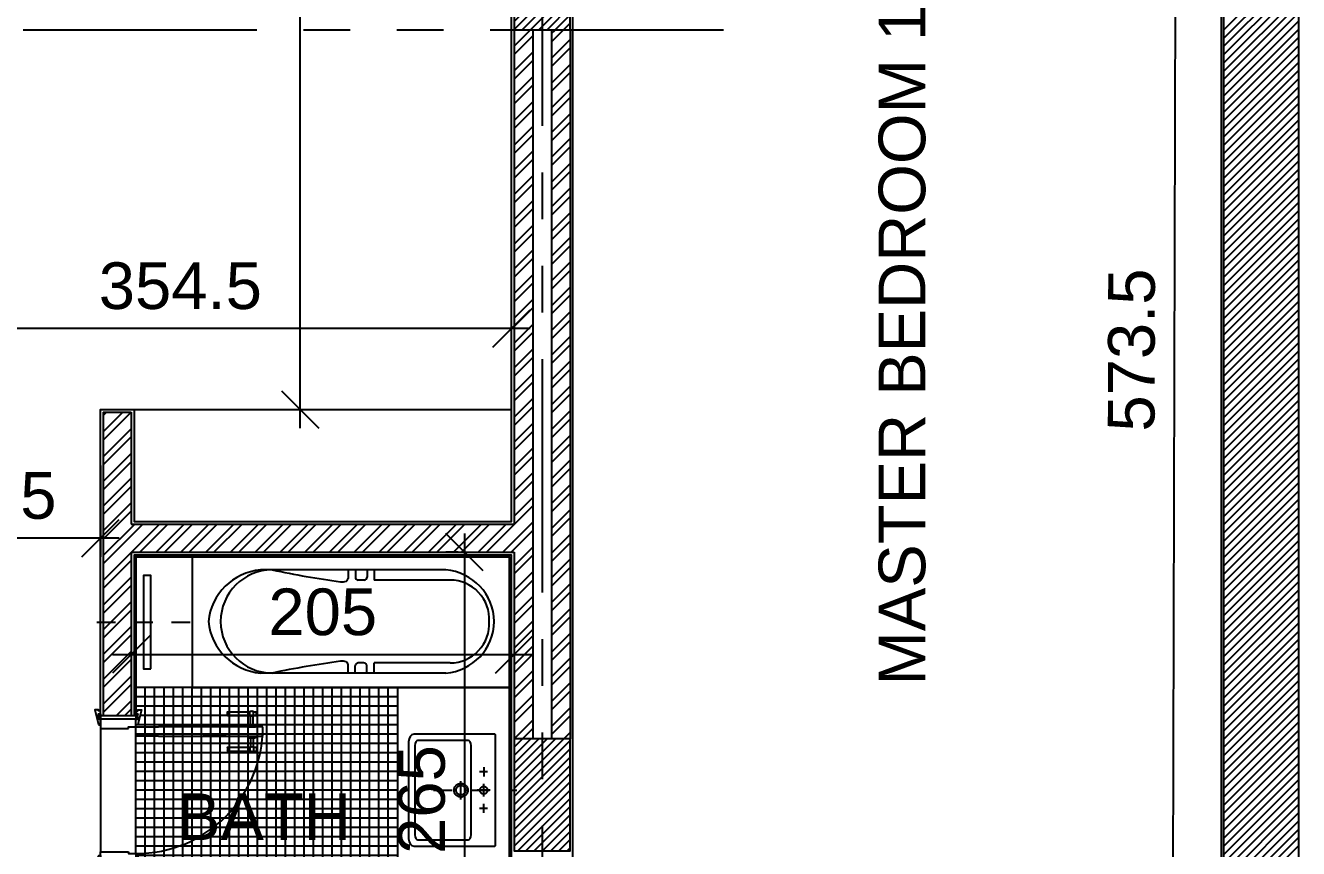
# Model space of a CAD drawing. Extents: x 186.8 to 246.9, y -2.6 to 70.8.
# Drawn here: x 215.9 to 222.72, y 12.86 to 17.27 of the extents above; entities that cross this region are included whole.
import ezdxf
from ezdxf.enums import TextEntityAlignment as Align

# ---------------------------------------------------------------- set-up
doc = ezdxf.new("R2010")
doc.units = 0
doc.header["$MEASUREMENT"] = 0
doc.header["$PDMODE"] = 35
doc.header["$PDSIZE"] = 0.3
for name, pattern in [('AXIS_100$0$A-AXIS$0$PHANTOM', [2.5, 1.25, -0.25, 0.25, -0.25, 0.25, -0.25]), ('CENTER', [2, 1.25, -0.25, 0.25, -0.25]), ('DASHDOTX2', [50.8, 25.4, -12.7, 0, -12.7]), ('HIDDEN', [0.3, 0.2, -0.1])]:
    doc.linetypes.add(name, pattern=pattern)
doc.layers.get('0').update_dxf_attribs({"linetype": 'CONTINUOUS'})
doc.layers.get('DEFPOINTS').update_dxf_attribs({"linetype": 'CONTINUOUS'})
for name, color, linetype in [('A-AXIS-SANITARY', 10, 'DASHDOTX2'), ('A-closet', 252, 'CONTINUOUS'), ('a-dim', 3, 'CONTINUOUS'), ('A-DOORS', 1, 'CONTINUOUS'), ('A-FLOR-PFIX', 61, 'CONTINUOUS'), ('A-HATCH-CONC', 8, 'CONTINUOUS'), ('A-HATCH-WALL', 8, 'CONTINUOUS'), ('A-heater', 61, 'CONTINUOUS'), ('A-HEATER-axis', 5, 'HIDDEN'), ('A-NOMENCLATURE', 3, 'CONTINUOUS'), ('A-PLASTER', 8, 'CONTINUOUS'), ('A-PROJ-TIL-BATH', 8, 'CONTINUOUS'), ('A-SANIT', 95, 'CONTINUOUS'), ('A-SECT-TILE', 12, 'CONTINUOUS'), ('A-WALL', 4, 'CONTINUOUS'), ('AXIS_100$0$A-AXIS-100', 10, 'AXIS_100$0$A-AXIS$0$PHANTOM'), ('S-9-10TH$0$A-STR 9-10TH', 2, 'CONTINUOUS')]:
    doc.layers.add(name, color=color, linetype=linetype)
doc.styles.add('A100-STEXT', font='ARIAL.TTF', dxfattribs={"height": 0.25})
doc.dimstyles.new('A100-DIM', dxfattribs={"dimtxt": 0.25, "dimasz": 0.2, "dimexe": 0.1, "dimexo": 0.3, "dimgap": 0.1, "dimtad": 1, "dimlfac": 100, "dimrnd": 0.5, "dimdsep": 46, "dimtxsty": 'A100-STEXT', "dimblk1": 'OBLIQUE', "dimblk2": 'OBLIQUE', "dimsah": 1, "dimcen": -0.05, "dimdle": 0.1, "dimclrd": 15, "dimclre": 15, "dimclrt": 256, "dimadec": 0, "dimazin": 0, "dimtfac": 0.28, "dimtix": 1, "dimtmove": 2, "dimatfit": 3, "dimldrblk": 'OBLIQUE', "dimfxl": 0, "dimtolj": 1, "dimarcsym": 0})
pattern_1 = [(45, (195.387175, -3e-10), (-0.022097087, 0.022097087), [])]
pattern_2 = [(45, (195.38718, -3e-10), (-0.06629126, 0.06629126), []), (45, (195.43137, -3e-10), (-0.06629126, 0.06629126), [])]

# ---------------------------------------------------------------- blocks, each defined once
blk = doc.blocks.new('bathtub')
at = {"layer": 'A-SANIT'}
for p, q in [((-0.7, 0), (-0.7, 1.7)), ((0, 0), (0, 1.7)), ((-0.5761, 1.3825), (-0.5761, 0.9759)), ((-0.1322, 1.3819), (-0.1322, 0.9753)), ((-0.6305, 1.3586), (-0.6305, 0.3667)), ((-0.0778, 1.3586), (-0.0778, 0.3667)), ((-0.6305, 0.9759), (-0.5761, 0.9759)), ((-0.0778, 0.9753), (-0.1322, 0.9753)), ((-0.6305, 0.937), (-0.5916, 0.937)), ((-0.5761, 0.9214), (-0.5761, 0.8903)), ((-0.1322, 0.9208), (-0.1322, 0.8897)), ((-0.0778, 0.9364), (-0.1167, 0.9364)), ((-0.6305, 0.8747), (-0.5916, 0.8747)), ((-0.6305, 0.8359), (-0.5851, 0.8359)), ((-0.0778, 0.8353), (-0.1232, 0.8353)), ((-0.0778, 0.8742), (-0.1167, 0.8742))]:
    blk.add_line(p, q, dxfattribs=at)
blk.add_lwpolyline([(0, 1.7), (-0.7, 1.7), (-0.7, 0), (0, 0)], close=True, dxfattribs=at)
for centre, radius, start, end in [((-0.3498, 1.3363), 0.2816, 90.8902, 175.46456), ((-0.3661, 1.3819), 0.21, 86.74295, 180), ((-0.3573, 1.3377), 0.2803, 4.28295, 89.36219), ((-0.3422, 1.3819), 0.21, 0, 93.25705), ((-0.5916, 0.9214), 0.0156, 0, 90), ((-0.5916, 0.8903), 0.0156, 270, 0), ((-0.1167, 0.9208), 0.0156, 90, 180), ((-0.1167, 0.8897), 0.0156, 180, 270), ((-0.5851, 0.8203), 0.0156, 23.36841, 90), ((-0.6191, 0.8056), 0.0526, 349.50998, 23.36841), ((-0.0892, 0.805), 0.0526, 156.63159, 190.49002), ((-0.1232, 0.8197), 0.0156, 90, 156.63159), ((-5.5617, 1.4689), 5.0395, 348.09861, 352.32073), ((4.8534, 1.4689), 5.0395, 187.67927, 191.90139), ((-0.3542, 0.4296), 0.2764, 180, 0), ((-0.3245, 0.3937), 0.3073, 185.05226, 264.45408), ((-0.3838, 0.3937), 0.3073, 275.54592, 354.94774)]:
    blk.add_arc(centre, radius, start, end, dxfattribs=at)
blk = doc.blocks.new('A$C45807027')
at = {"layer": 'A-DOORS'}
for p, q in [((0, 0.009), (-0.009, -0.019)), ((-0.009, 0.009), (0, -0.019)), ((0.19, 0.009), (0.199, -0.019)), ((0.199, 0.009), (0.19, -0.019)), ((0.68, 0.0005), (0.68, 0.0195)), ((0.6805, 0.02), (0.8, 0.02)), ((0.8, -0.003), (0.8, 0.023)), ((0.8, 0.023), (0.805, 0.023)), ((0.815, 0.023), (0.82, 0.023)), ((0.82, -0.003), (0.82, 0.023)), ((0.82, 0.02), (0.8345, 0.02)), ((0.835, 0.0005), (0.835, 0.0195)), ((0.19, -0.11), (0.19, -0.06)), ((0.19, -0.06), (0.31, -0.06)), ((0.75, -0.06), (0.31, -0.06)), ((0.673, -0.06), (0.55, -0.06)), ((0.6805, 0), (0.8, 0)), ((0.87, -0.06), (0.75, -0.06)), ((0.79, -0.06), (0.79, -0.052)), ((0.79, -0.06), (0.83, -0.06)), ((0.792, -0.05), (0.828, -0.05)), ((0.8, -0.003), (0.8025, -0.003)), ((0.8025, -0.05), (0.8025, -0.003)), ((0.8175, -0.05), (0.8175, -0.003)), ((0.8175, -0.003), (0.82, -0.003)), ((0.82, 0), (0.8345, 0)), ((0.83, -0.06), (0.83, -0.052)), ((0.87, -0.11), (0.87, -0.06)), ((0.31, -0.11), (0.19, -0.11)), ((0.31, -0.11), (0.75, -0.11)), ((0.673, -0.11), (0.55, -0.11)), ((0.75, -0.11), (0.87, -0.11)), ((0.79, -0.11), (0.79, -0.118)), ((0.79, -0.11), (0.83, -0.11)), ((0.792, -0.12), (0.828, -0.12)), ((0.8025, -0.12), (0.8025, -0.167)), ((0.8175, -0.12), (0.8175, -0.167)), ((0.83, -0.11), (0.83, -0.118)), ((0.68, -0.1705), (0.68, -0.1895)), ((0.6805, -0.17), (0.8, -0.17)), ((0.6805, -0.19), (0.8, -0.19)), ((0.8, -0.167), (0.8, -0.193)), ((0.8, -0.167), (0.8025, -0.167)), ((0.8, -0.193), (0.805, -0.193)), ((0.815, -0.193), (0.82, -0.193)), ((0.8175, -0.167), (0.82, -0.167)), ((0.82, -0.167), (0.82, -0.193)), ((0.82, -0.17), (0.8345, -0.17)), ((0.82, -0.19), (0.8345, -0.19)), ((0.835, -0.1705), (0.835, -0.1895)), ((0, -0.809), (-0.009, -0.781)), ((-0.009, -0.809), (0, -0.781)), ((0.19, -0.809), (0.199, -0.781)), ((0.199, -0.809), (0.19, -0.781))]:
    blk.add_line(p, q, dxfattribs=at)
at = {"layer": 'A-DOORS', "color": 8}
for p, q in [((0.19, -0.74), (0.19, -0.06)), ((0, -0.07), (0, -0.73))]:
    blk.add_line(p, q, dxfattribs=at)
at = {"layer": 'A-DOORS'}
for points in [[(0, 0.01), (0, 0.025), (-0.01, 0.025), (-0.01, 0.03), (-0.03, 0.03), (-0.0104, -0.0482, 0.381769), (-0.0084, -0.05), (0, -0.05), (0, -0.02), (-0.01, -0.02), (-0.01, 0.01), (0, 0.01)], [(0.19, 0.01), (0.19, 0.025), (0.2, 0.025), (0.2, 0.03), (0.22, 0.03), (0.2004, -0.0482, -0.381769), (0.1984, -0.05), (0.19, -0.05), (0.19, -0.02), (0.2, -0.02), (0.2, 0.01), (0.19, 0.01)], [(0, -0.81), (0, -0.825), (-0.01, -0.825), (-0.01, -0.83), (-0.03, -0.83), (-0.0104, -0.7518, -0.381769), (-0.0084, -0.75), (0, -0.75), (0, -0.78), (-0.01, -0.78), (-0.01, -0.81), (0, -0.81)], [(0.19, -0.81), (0.19, -0.825), (0.2, -0.825), (0.2, -0.83), (0.22, -0.83), (0.2004, -0.7518, 0.381769), (0.1984, -0.75), (0.19, -0.75), (0.19, -0.78), (0.2, -0.78), (0.2, -0.81), (0.19, -0.81)]]:
    blk.add_lwpolyline(points, format="xyb", dxfattribs=at)
for points in [[(0, 0.009), (0, -0.019), (-0.009, -0.019), (-0.009, 0.009)], [(0.19, 0.009), (0.19, -0.019), (0.199, -0.019), (0.199, 0.009)], [(0, -0.809), (0, -0.781), (-0.009, -0.781), (-0.009, -0.809)], [(0.19, -0.809), (0.19, -0.781), (0.199, -0.781), (0.199, -0.809)]]:
    blk.add_lwpolyline(points, close=True, dxfattribs=at)
for points in [[(0, 0), (0.19, 0), (0.19, -0.02), (0, -0.02), (0, 0)], [(0.19, -0.02), (0, -0.02), (0, -0.07), (0.15, -0.07)], [(0.15, -0.07), (0.15, -0.06), (0.19, -0.06), (0.19, -0.02)], [(0.19, -0.78), (0, -0.78), (0, -0.73), (0.15, -0.73)], [(0.15, -0.73), (0.15, -0.74), (0.19, -0.74), (0.19, -0.78)], [(0, -0.8), (0.19, -0.8), (0.19, -0.78), (0, -0.78), (0, -0.8)]]:
    blk.add_lwpolyline(points, dxfattribs=at)
blk.add_arc((0.1897, -0.0597), 0.6803, 270.02544, 359.97456, dxfattribs=at)
at = {"layer": 'A-DOORS', "extrusion": (0, 0, -1)}
for centre, major_axis, start_param, end_param in [((0.6805, 0.0195), (-0.000354, 0.000354), 5.497787, 7.068583), ((0.6805, 0.0005), (0.000354, 0.000354), 2.356194, 3.926991), ((0.81, 0.0306), (-0.00642, 0.00642), 3.344077, 4.509904), ((0.8345, 0.0195), (0.000354, 0.000354), -0.785398, 0.785398), ((0.8345, 0.0005), (-0.000354, 0.000354), 2.356194, 3.926991), ((0.792, -0.052), (-0.00141, 0.00141), 5.497787, 7.068583), ((0.81, -0.021), (-0.0138, 0.0138), 0.390607, 1.180189), ((0.828, -0.052), (0.00141, 0.00141), -0.785398, 0.785398), ((0.792, -0.118), (-0.00141, 0.00141), 3.926991, 5.497787), ((0.828, -0.118), (-0.00141, 0.00141), 2.356194, 3.926991), ((0.6805, -0.1705), (-0.000354, 0.000354), 5.497787, 7.068583), ((0.6805, -0.1895), (0.000354, 0.000354), 2.356194, 3.926991), ((0.81, -0.149), (-0.0138, 0.0138), 3.5322, 4.321782), ((0.81, -0.2006), (-0.00642, 0.00642), 0.202485, 1.368312), ((0.8345, -0.1705), (0.000354, 0.000354), -0.785398, 0.785398), ((0.8345, -0.1895), (0.000354, 0.000354), 0.785398, 2.356194)]:
    blk.add_ellipse(centre, major_axis=major_axis, ratio=1, start_param=start_param, end_param=end_param, dxfattribs=at)
blk = doc.blocks.new('A$C1C8D3502')
at = {"layer": 'A-heater'}
blk.add_lwpolyline([(0, -0.5), (0, 0), (-0.04, 0), (-0.04, -0.5)], close=True, dxfattribs=at)
at = {"layer": 'A-HEATER-axis', "ltscale": 0.5}
blk.add_line((-0.29, -0.25), (0.25, -0.25), dxfattribs=at)
blk = doc.blocks.new('A$C110900A5')
at = {"layer": 'A-AXIS-SANITARY', "linetype": 'CENTER', "ltscale": 0.1}
blk.add_line((294.5, -331.2), (294.5, 114.1), dxfattribs=at)
blk.add_lwpolyline([(244.7, -184.8), (342.1, -184.8)], dxfattribs=at)
at = {"layer": 'A-FLOR-PFIX'}
for points in [[(594.2, -3.5), (594.2, -4.8), (594.2, -8.4), (594.2, -22.1), (594.2, -43.4), (594.2, -71.1), (594.2, -103.8), (594.2, -140.3), (594.2, -219.7), (594.2, -299), (594.2, -335.6), (594.2, -368.3), (594.2, -395.9), (594.2, -417.3), (594.2, -431), (594.2, -434.6), (594.2, -435.8), (591.1, -447.3), (582.6, -456.6), (570, -462.9), (554.5, -465.2), (553, -465.2), (548.6, -465.2), (541.6, -465.2), (532.1, -465.2), (506.5, -465.2), (473.2, -465.2), (433.9, -465.2), (390, -465.2), (294.5, -465.2), (199, -465.2), (155.1, -465.2), (115.8, -465.2), (82.5, -465.2), (56.9, -465.2), (47.4, -465.2), (40.4, -465.2), (36, -465.2), (34.5, -465.2), (19.1, -462.9), (6.4, -456.6), (-2.1, -447.3), (-5.2, -435.8), (-5.2, -434.6), (-5.2, -431), (-5.2, -417.3), (-5.2, -395.9), (-5.2, -368.3), (-5.2, -335.6), (-5.2, -299), (-5.2, -219.7), (-5.2, -140.3), (-5.2, -103.8), (-5.2, -71.1), (-5.2, -43.4), (-5.2, -22.1), (-5.2, -8.4), (-5.2, -4.8), (-5.2, -3.5), (-1.7, 0), (0, 0), (5, 0), (12.9, 0), (23.8, 0), (37.2, 0), (53, 0), (90.9, 0), (135.7, 0), (185.7, 0), (294.5, 0), (403.3, 0), (453.3, 0), (498.2, 0), (536, 0), (551.8, 0), (565.3, 0), (576.1, 0), (584.1, 0), (589, 0), (590.7, 0), (594.2, -3.5)], [(172.9, -63), (221.3, -63)], [(196.6, -43.2), (196.6, -85)], [(260.6, -63), (329.4, -63)], [(314.7, -63), (314.6, -61), (314.3, -59), (313.8, -57), (313.1, -55.2), (312.3, -53.4), (311.3, -51.7), (310.1, -50.2), (308.8, -48.7), (307.4, -47.4), (305.8, -46.3), (304.1, -45.2), (302.4, -44.4), (300.5, -43.7), (298.6, -43.2), (296.6, -42.9), (294.5, -42.8), (292.4, -42.9), (290.4, -43.2), (288.5, -43.7), (286.6, -44.4), (284.9, -45.2), (283.2, -46.3), (281.6, -47.4), (280.2, -48.7), (278.9, -50.2), (277.7, -51.7), (276.7, -53.4), (275.9, -55.2), (275.2, -57), (274.7, -59), (274.4, -61), (274.3, -63), (274.4, -65.1), (274.7, -67.1), (275.2, -69), (275.9, -70.9), (276.7, -72.7), (277.7, -74.3), (278.9, -75.9), (280.2, -77.3), (281.6, -78.6), (283.2, -79.8), (284.9, -80.8), (286.6, -81.7), (288.5, -82.4), (290.4, -82.9), (292.4, -83.2), (294.5, -83.3), (296.6, -83.2), (298.6, -82.9), (300.5, -82.4), (302.4, -81.7), (304.1, -80.8), (305.8, -79.8), (307.4, -78.6), (308.8, -77.3), (310.1, -75.9), (311.3, -74.3), (312.3, -72.7), (313.1, -70.9), (313.8, -69), (314.3, -67.1), (314.6, -65.1), (314.7, -63), (314.7, -63)], [(294.5, -28.9), (294.5, -97.7)], [(417.2, -63), (368.8, -63)], [(392.5, -43.2), (392.5, -85)], [(561.1, -415.8), (559, -421.8), (553.3, -426.7), (544.9, -430), (534.5, -431.2), (533.1, -431.2), (529.1, -431.2), (522.6, -431.2), (513.9, -431.2), (503, -431.2), (490.2, -431.2), (459.5, -431.2), (423.2, -431.2), (382.6, -431.2), (294.5, -431.2), (206.4, -431.2), (165.9, -431.2), (129.5, -431.2), (98.8, -431.2), (86, -431.2), (75.2, -431.2), (66.4, -431.2), (59.9, -431.2), (55.9, -431.2), (54.5, -431.2), (44.2, -430), (35.7, -426.7), (30, -421.8), (27.9, -415.8), (27.9, -412.8), (27.9, -404.2), (27.9, -390.9), (27.9, -373.7), (27.9, -353.3), (27.9, -330.6), (27.9, -281.1), (27.9, -231.7), (27.9, -209), (27.9, -188.6), (27.9, -171.3), (27.9, -158.1), (27.9, -149.5), (27.9, -146.5), (30, -140.5), (35.7, -135.6), (44.2, -132.3), (54.5, -131.1), (55.9, -131.1), (59.9, -131.1), (66.4, -131.1), (75.2, -131.1), (86, -131.1), (98.8, -131.1), (129.5, -131.1), (165.9, -131.1), (206.4, -131.1), (294.5, -131.1), (382.6, -131.1), (423.2, -131.1), (459.5, -131.1), (490.2, -131.1), (503, -131.1), (513.9, -131.1), (522.6, -131.1), (529.1, -131.1), (533.1, -131.1), (534.5, -131.1), (544.9, -132.3), (553.3, -135.6), (559, -140.5), (561.1, -146.5), (561.1, -149.5), (561.1, -158.1), (561.1, -171.3), (561.1, -188.6), (561.1, -209), (561.1, -231.7), (561.1, -281.1), (561.1, -330.6), (561.1, -353.3), (561.1, -373.7), (561.1, -390.9), (561.1, -404.2), (561.1, -412.8), (561.1, -415.8), (561.1, -415.8)], [(331.2, -184.8), (331, -181), (330.4, -177.4), (329.5, -173.9), (328.3, -170.5), (326.8, -167.3), (324.9, -164.3), (322.8, -161.5), (320.4, -158.9), (317.8, -156.5), (315, -154.4), (312, -152.5), (308.8, -151), (305.4, -149.8), (301.9, -148.9), (298.3, -148.3), (294.5, -148.1), (290.8, -148.3), (287.1, -148.9), (283.6, -149.8), (280.2, -151), (277, -152.5), (274, -154.4), (271.2, -156.5), (268.6, -158.9), (266.2, -161.5), (264.1, -164.3), (262.3, -167.3), (260.7, -170.5), (259.5, -173.9), (258.6, -177.4), (258, -181), (257.8, -184.8), (258, -188.5), (258.6, -192.2), (259.5, -195.7), (260.7, -199.1), (262.3, -202.3), (264.1, -205.3), (266.2, -208.1), (268.6, -210.7), (271.2, -213.1), (274, -215.2), (277, -217), (280.2, -218.6), (283.6, -219.8), (287.1, -220.7), (290.8, -221.3), (294.5, -221.5), (298.3, -221.3), (301.9, -220.7), (305.4, -219.8), (308.8, -218.6), (312, -217), (315, -215.2), (317.8, -213.1), (320.4, -210.7), (322.8, -208.1), (324.9, -205.3), (326.8, -202.3), (328.3, -199.1), (329.5, -195.7), (330.4, -192.2), (331, -188.5), (331.2, -184.8), (331.2, -184.8)], [(320.1, -184.8), (320, -182.2), (319.6, -179.6), (318.9, -177.2), (318.1, -174.8), (317, -172.6), (315.7, -170.5), (314.2, -168.5), (312.6, -166.7), (310.8, -165.1), (308.8, -163.6), (306.7, -162.3), (304.5, -161.2), (302.1, -160.4), (299.7, -159.7), (297.1, -159.3), (294.5, -159.2), (291.9, -159.3), (289.4, -159.7), (286.9, -160.4), (284.5, -161.2), (282.3, -162.3), (280.2, -163.6), (278.2, -165.1), (276.4, -166.7), (274.8, -168.5), (273.3, -170.5), (272, -172.6), (270.9, -174.8), (270.1, -177.2), (269.4, -179.6), (269, -182.2), (268.9, -184.8), (269, -187.4), (269.4, -190), (270.1, -192.4), (270.9, -194.8), (272, -197), (273.3, -199.1), (274.8, -201.1), (276.4, -202.9), (278.2, -204.5), (280.2, -206), (282.3, -207.3), (284.5, -208.4), (286.9, -209.2), (289.4, -209.9), (291.9, -210.2), (294.5, -210.4), (297.1, -210.2), (299.7, -209.9), (302.1, -209.2), (304.5, -208.4), (306.7, -207.3), (308.8, -206), (310.8, -204.5), (312.6, -202.9), (314.2, -201.1), (315.7, -199.1), (317, -197), (318.1, -194.8), (318.9, -192.4), (319.6, -190), (320, -187.4), (320.1, -184.8), (320.1, -184.8)]]:
    blk.add_lwpolyline(points, dxfattribs=at)
blk = doc.blocks.new('A$C71255917')
at = {"layer": 'A-PROJ-TIL-BATH'}
for p, q in [((-1.4, 0), (0, 0)), ((-1.35, -1.4), (-1.35, 0)), ((-1.3, -1.4), (-1.3, 0)), ((-1.3, -1.4), (-1.3, 0)), ((-1.25, -1.4), (-1.25, 0)), ((-1.2, -1.9), (-1.2, 0)), ((-1.15, -1.4355), (-1.15, 0)), ((-1.1, -1.3903), (-1.1, 0)), ((-1.1, -1.3903), (-1.1, 0)), ((-1.05, -1.3678), (-1.05, 0)), ((-1, -1.3606), (-1, 0)), ((-0.95, -1.3678), (-0.95, 0)), ((-0.9, -1.3903), (-0.9, 0)), ((-0.9, -1.3903), (-0.9, 0)), ((-0.85, -1.4355), (-0.85, 0)), ((-0.8, -1.9), (-0.8, 0)), ((-0.75, -1.9), (-0.75, 0)), ((-0.7, -1.9), (-0.7, 0)), ((-0.7, -1.9), (-0.7, 0)), ((-0.65, -1.9), (-0.65, 0)), ((-0.6, -1.9), (-0.6, 0)), ((-0.55, -1.4254), (-0.55, 0)), ((-0.5, -1.3777), (-0.5, 0)), ((-0.5, -1.3777), (-0.5, 0)), ((-0.45, -1.3585), (-0.45, 0)), ((-0.4, -1.353), (-0.4, 0)), ((-0.35, -1.3582), (-0.35, 0)), ((-0.3, -1.376), (-0.3, 0)), ((-0.3, -1.376), (-0.3, 0)), ((-0.25, -1.4246), (-0.25, 0)), ((-0.2, -1.9), (-0.2, 0)), ((-0.15, -1.9), (-0.15, 0)), ((-0.1, -1.9), (-0.1, 0)), ((-0.1, -1.9), (-0.1, 0)), ((-0.05, -1.9), (-0.05, 0)), ((-1.4, -0.05), (0, -0.05)), ((-1.4, -0.1), (0, -0.1)), ((-1.4, -0.15), (-0.0225, -0.15)), ((-1.4, -0.2), (0, -0.2)), ((-1.4, -0.25), (0, -0.25)), ((-1.4, -0.3), (0, -0.3)), ((-1.4, -0.35), (0, -0.35)), ((-1.4, -0.4), (0, -0.4)), ((-1.4, -0.45), (0, -0.45)), ((-1.4, -0.5), (0, -0.5)), ((-1.4, -0.55), (0, -0.55)), ((-1.4, -0.6), (0, -0.6)), ((-1.4, -0.65), (0, -0.65)), ((-1.4, -0.7), (0, -0.7)), ((-1.4, -0.75), (0, -0.75)), ((-1.4, -0.8), (0, -0.8)), ((-1.4, -0.85), (0, -0.85)), ((-1.4, -0.9), (0, -0.9)), ((-1.4, -0.95), (-0.0225, -0.95)), ((-1.4, -1), (0, -1)), ((-1.4, -1.05), (0, -1.05)), ((-1.4, -1.1), (0, -1.1)), ((-1.4, -1.15), (0, -1.15)), ((-1.4, -1.2), (0, -1.2)), ((-1.4, -1.25), (0, -1.25)), ((-1.4, -1.3), (0, -1.3)), ((-1.4, -1.35), (0, -1.35)), ((-1.4, -1.4), (-1.1139, -1.4)), ((-0.8862, -1.4), (-0.5296, -1.4)), ((-0.2689, -1.4), (0, -1.4)), ((-1.2, -1.45), (-1.16, -1.45)), ((-0.84, -1.45), (-0.563, -1.45)), ((-0.2371, -1.45), (0, -1.45)), ((-1.2, -1.5), (-1.1785, -1.5)), ((-1.2, -1.55), (-1.18, -1.55)), ((-0.8215, -1.5), (-0.5782, -1.5)), ((-0.82, -1.55), (-0.5814, -1.55)), ((-0.2236, -1.5), (0, -1.5)), ((-0.2214, -1.55), (0, -1.55)), ((-1.4, -1.6), (-1.18, -1.6)), ((-1.35, -1.65), (-1.35, -1.6)), ((-1.3, -1.65), (-1.3, -1.6)), ((-1.3, -1.65), (-1.3, -1.6)), ((-1.25, -1.65), (-1.25, -1.6)), ((-0.82, -1.6), (-0.5814, -1.6)), ((-0.2214, -1.6), (0, -1.6)), ((-1.4, -1.65), (-1.18, -1.65)), ((-1.2, -1.7), (-1.18, -1.7)), ((-0.82, -1.65), (-0.5814, -1.65)), ((-0.82, -1.7), (-0.5814, -1.7)), ((-0.2214, -1.65), (0, -1.65)), ((-0.2214, -1.7), (0, -1.7)), ((-1.2, -1.75), (-1.18, -1.75)), ((-0.82, -1.75), (-0.5814, -1.75)), ((-0.2214, -1.75), (0, -1.75)), ((-1.2, -1.8), (-1.18, -1.8)), ((-0.82, -1.8), (-0.5814, -1.8)), ((-0.2214, -1.8), (0, -1.8)), ((-1.4, -1.85), (-1.18, -1.85)), ((-1.35, -1.9), (-1.35, -1.85)), ((-1.3, -1.9), (-1.3, -1.85)), ((-1.3, -1.9), (-1.3, -1.85)), ((-1.25, -1.9), (-1.25, -1.85)), ((-0.82, -1.85), (-0.5814, -1.85)), ((-0.2214, -1.85), (0, -1.85))]:
    blk.add_line(p, q, dxfattribs=at)
blk = doc.blocks.new('_OBLIQUE')
at = {"color": 0, "linetype": 'ByBlock'}
blk.add_line((-0.5, -0.5), (0.5, 0.5), dxfattribs=at)
blk = doc.blocks.new('*D93')
at = {"layer": 'a-dim', "color": 15, "lineweight": -2}
for p, q in [((217.3704, 15.115), (217.3704, 20.465)), ((216.6005, 20.365), (217.4704, 20.365)), ((216.6005, 15.215), (217.4704, 15.215))]:
    blk.add_line(p, q, dxfattribs=at)
at = {"layer": 'DEFPOINTS', "color": 0}
for p in [(216.3005, 20.365), (217.3704, 20.365), (216.3005, 15.215)]:
    blk.add_point(p, dxfattribs=at)
at = {"layer": 'a-dim', "color": 15, "lineweight": -2, "xscale": 0.2, "yscale": 0.2, "zscale": 0.2}
for p, rotation in [((217.3704, 20.365), 90), ((217.3704, 15.215), 270)]:
    blk.add_blockref('_OBLIQUE', p, dxfattribs=dict(at, rotation=rotation))
at = {"layer": 'a-dim', "insert": (217.1428, 17.79), "char_height": 0.25, "attachment_point": 5, "rotation": 90, "style": 'A100-STEXT'}
blk.add_mtext('\\A1;515', dxfattribs=at)
blk = doc.blocks.new('*D105')
at = {"layer": 'a-dim', "color": 15, "lineweight": -2}
for p, q in [((214.9555, 15.515), (214.9555, 15.7491)), ((218.5005, 15.515), (218.5005, 15.7491)), ((218.6005, 15.6491), (214.8555, 15.6491))]:
    blk.add_line(p, q, dxfattribs=at)
at = {"layer": 'DEFPOINTS', "color": 0}
for p in [(214.9555, 15.6491), (214.9555, 15.215), (218.5005, 15.215)]:
    blk.add_point(p, dxfattribs=at)
at = {"layer": 'a-dim', "color": 15, "lineweight": -2, "xscale": 0.2, "yscale": 0.2, "zscale": 0.2}
for p, rotation in [((214.9555, 15.6491), 180.000001381241), ((218.5005, 15.6491), 1.38124104154258e-06)]:
    blk.add_blockref('_OBLIQUE', p, dxfattribs=dict(at, rotation=rotation))
at = {"layer": 'a-dim', "insert": (216.728, 15.8768), "char_height": 0.25, "attachment_point": 5, "rotation": 0, "style": 'A100-STEXT'}
blk.add_mtext('\\A1;354.5', dxfattribs=at)
blk = doc.blocks.new('*D109')
at = {"layer": 'a-dim', "color": 15, "lineweight": -2}
for p, q in [((218.2488, 14.55), (218.2488, 11.7)), ((218.2155, 14.45), (218.1488, 14.45)), ((218.2155, 11.8), (218.1488, 11.8))]:
    blk.add_line(p, q, dxfattribs=at)
at = {"layer": 'DEFPOINTS', "color": 0}
for p in [(218.5155, 14.45), (218.2488, 11.8), (218.5155, 11.8)]:
    blk.add_point(p, dxfattribs=at)
at = {"layer": 'a-dim', "color": 15, "lineweight": -2, "xscale": 0.2, "yscale": 0.2, "zscale": 0.2}
for p, rotation in [((218.2488, 14.45), 90), ((218.2488, 11.8), 270)]:
    blk.add_blockref('_OBLIQUE', p, dxfattribs=dict(at, rotation=rotation))
at = {"layer": 'a-dim', "insert": (218.0211, 13.125), "char_height": 0.25, "attachment_point": 5, "rotation": 90, "style": 'A100-STEXT'}
blk.add_mtext('\\A1;265', dxfattribs=at)
blk = doc.blocks.new('*D110')
at = {"layer": 'a-dim', "color": 15, "lineweight": -2}
for p, q in [((216.4655, 14.15), (216.4655, 13.8015)), ((218.5155, 14.15), (218.5155, 13.8015)), ((216.3655, 13.9015), (218.6155, 13.9015))]:
    blk.add_line(p, q, dxfattribs=at)
at = {"layer": 'DEFPOINTS', "color": 0}
for p in [(216.4655, 14.45), (218.5155, 14.45), (218.5155, 13.9015)]:
    blk.add_point(p, dxfattribs=at)
at = {"layer": 'a-dim', "color": 15, "lineweight": -2, "xscale": 0.2, "yscale": 0.2, "zscale": 0.2, "rotation": 180}
blk.add_blockref('_OBLIQUE', (216.4655, 13.9015), dxfattribs=at)
at = {"layer": 'a-dim', "color": 15, "lineweight": -2, "xscale": 0.2, "yscale": 0.2, "zscale": 0.2}
blk.add_blockref('_OBLIQUE', (218.5155, 13.9015), dxfattribs=at)
at = {"layer": 'a-dim', "insert": (217.4905, 14.1291), "char_height": 0.25, "attachment_point": 5, "style": 'A100-STEXT'}
blk.add_mtext('\\A1;205', dxfattribs=at)
blk = doc.blocks.new('*D113')
at = {"layer": 'a-dim', "color": 15, "lineweight": -2}
for p, q in [((214.9555, 14.915), (214.9555, 14.425)), ((216.3005, 14.915), (216.3005, 14.425)), ((216.4005, 14.525), (214.8555, 14.525))]:
    blk.add_line(p, q, dxfattribs=at)
at = {"layer": 'DEFPOINTS', "color": 0}
for p in [(214.9555, 15.215), (216.3005, 15.215), (214.9555, 14.525)]:
    blk.add_point(p, dxfattribs=at)
at = {"layer": 'a-dim', "color": 15, "lineweight": -2, "xscale": 0.2, "yscale": 0.2, "zscale": 0.2, "rotation": 180}
blk.add_blockref('_OBLIQUE', (214.9555, 14.525), dxfattribs=at)
at = {"layer": 'a-dim', "color": 15, "lineweight": -2, "xscale": 0.2, "yscale": 0.2, "zscale": 0.2}
blk.add_blockref('_OBLIQUE', (216.3005, 14.525), dxfattribs=at)
at = {"layer": 'a-dim', "insert": (215.628, 14.7527), "char_height": 0.25, "attachment_point": 5, "style": 'A100-STEXT'}
blk.add_mtext('\\A1;134.5', dxfattribs=at)
blk = doc.blocks.new('*D116')
at = {"layer": 'a-dim', "color": 15, "lineweight": -2}
for p, q in [((222.0576, 18.5007), (222.0421, 12.5657)), ((222.0155, 18.4008), (221.9574, 18.4009)), ((222.0005, 12.6658), (221.9424, 12.6659))]:
    blk.add_line(p, q, dxfattribs=at)
at = {"layer": 'DEFPOINTS', "color": 0}
for p in [(222.3155, 18.4), (222.0424, 12.6657), (222.3005, 12.665)]:
    blk.add_point(p, dxfattribs=at)
at = {"layer": 'a-dim', "color": 15, "lineweight": -2, "xscale": 0.2, "yscale": 0.2, "zscale": 0.2}
for p, rotation in [((222.0574, 18.4007), 89.85014213004986), ((222.0424, 12.6657), 269.8501421300498)]:
    blk.add_blockref('_OBLIQUE', p, dxfattribs=dict(at, rotation=rotation))
at = {"layer": 'a-dim', "insert": (221.8221, 15.5338), "char_height": 0.25, "attachment_point": 5, "rotation": 89.85014, "style": 'A100-STEXT'}
blk.add_mtext('\\A1;573.5', dxfattribs=at)

msp = doc.modelspace()

# ---------------------------------------------------------------- hatches: boundary and pattern name
at = {"layer": 'A-HATCH-CONC'}
h = msp.add_hatch(dxfattribs=at)
h.set_pattern_fill('ANSI31', color=256, scale=0.25, style=0)
h.set_pattern_definition(pattern_1)
h.paths.add_polyline_path([(218.81554, 18.6), (218.51554, 18.6), (218.51554, 17.25), (218.81554, 17.25)])
h = msp.add_hatch(dxfattribs=at)
h.set_pattern_fill('ANSI31', color=256, scale=0.25, style=0)
h.set_pattern_definition(pattern_1)
h.paths.add_polyline_path([(218.81554, 13.45), (218.51554, 13.45), (218.51554, 12.85), (218.81554, 12.85)])
at = {"layer": 'A-HATCH-WALL'}
h = msp.add_hatch(dxfattribs=at)
h.set_pattern_fill('ANSI32', color=256, scale=0.25, style=0)
h.set_pattern_definition(pattern_2)
h.paths.add_polyline_path([(218.61554, 17.25), (218.51554, 17.25), (218.51554, 14.6), (216.46554, 14.6), (216.46554, 15.2), (216.31554, 15.2), (216.31554, 13.575), (216.46554, 13.575), (216.46554, 14.45), (218.51554, 14.45), (218.51554, 13.45), (218.61554, 13.45)])
h = msp.add_hatch(dxfattribs=at)
h.set_pattern_fill('ANSI32', color=256, scale=0.25, style=0)
h.set_pattern_definition(pattern_2)
h.paths.add_polyline_path([(218.81554, 17.25), (218.71554, 17.25), (218.71554, 13.45), (218.81554, 13.45)])

# ---------------------------------------------------------------- linework, layer by layer
at = {"layer": 'A-closet'}
msp.add_line((216.48054, 15.215), (218.50054, 15.215), dxfattribs=at)
at = {"layer": 'A-FLOR-PFIX'}
for points in [[(216.79054, 13.725), (216.49054, 13.725), (216.49054, 14.425), (216.79054, 14.425)], [(218.49054, 13.725), (217.89054, 13.725), (217.89054, 11.825), (218.49054, 11.825)]]:
    msp.add_lwpolyline(points, close=True, dxfattribs=at)
at = {"layer": 'A-HATCH-CONC'}
for p, q in [((222.31554, 17.24984), (222.71554, 17.64984)), ((222.31554, 17.20565), (222.71554, 17.60565)), ((222.31554, 17.16146), (222.71554, 17.56146)), ((222.31554, 17.11726), (222.71554, 17.51726)), ((222.31554, 17.07307), (222.71554, 17.47307)), ((222.31554, 17.02887), (222.71554, 17.42887)), ((222.31554, 16.98468), (222.71554, 17.38468)), ((222.31554, 16.94049), (222.71554, 17.34049)), ((222.31554, 16.89629), (222.71554, 17.29629)), ((222.31554, 16.8521), (222.71554, 17.2521)), ((222.31554, 16.8079), (222.71554, 17.2079)), ((222.31554, 16.76371), (222.71554, 17.16371)), ((222.31554, 16.71951), (222.71554, 17.11951)), ((222.31554, 16.67532), (222.71554, 17.07532)), ((222.31554, 16.63113), (222.71554, 17.03113)), ((222.31554, 16.58693), (222.71554, 16.98693)), ((222.31554, 16.54274), (222.71554, 16.94274)), ((222.31554, 16.49854), (222.71554, 16.89854)), ((222.31554, 16.45435), (222.71554, 16.85435)), ((222.31554, 16.41015), (222.71554, 16.81015)), ((222.31554, 16.36596), (222.71554, 16.76596)), ((222.31554, 16.32177), (222.71554, 16.72177)), ((222.31554, 16.27757), (222.71554, 16.67757)), ((222.31554, 16.23338), (222.71554, 16.63338)), ((222.31554, 16.18918), (222.71554, 16.58918)), ((222.31554, 16.14499), (222.71554, 16.54499)), ((222.31554, 16.1008), (222.71554, 16.5008)), ((222.31554, 16.0566), (222.71554, 16.4566)), ((222.31554, 16.01241), (222.71554, 16.41241)), ((222.31554, 15.96821), (222.71554, 16.36821)), ((222.31554, 15.92402), (222.71554, 16.32402)), ((222.31554, 15.87982), (222.71554, 16.27982)), ((222.31554, 15.83563), (222.71554, 16.23563)), ((222.31554, 15.79144), (222.71554, 16.19144)), ((222.31554, 15.74724), (222.71554, 16.14724)), ((222.31554, 15.70305), (222.71554, 16.10305)), ((222.31554, 15.65885), (222.71554, 16.05885)), ((222.31554, 15.61466), (222.71554, 16.01466)), ((222.31554, 15.57047), (222.71554, 15.97047)), ((222.31554, 15.52627), (222.71554, 15.92627)), ((222.31554, 15.48208), (222.71554, 15.88208)), ((222.31554, 15.43788), (222.71554, 15.83788)), ((222.31554, 15.39369), (222.71554, 15.79369)), ((222.31554, 15.34949), (222.71554, 15.74949)), ((222.31554, 15.3053), (222.71554, 15.7053)), ((222.31554, 15.26111), (222.71554, 15.66111)), ((222.31554, 15.21691), (222.71554, 15.61691)), ((222.31554, 15.17272), (222.71554, 15.57272)), ((222.31554, 15.12852), (222.71554, 15.52852)), ((222.31554, 15.08433), (222.71554, 15.48433)), ((222.31554, 15.04014), (222.71554, 15.44014)), ((222.31554, 14.99594), (222.71554, 15.39594)), ((222.31554, 14.95175), (222.71554, 15.35175)), ((222.31554, 14.90755), (222.71554, 15.30755)), ((222.31554, 14.86336), (222.71554, 15.26336)), ((222.31554, 14.81916), (222.71554, 15.21916)), ((222.31554, 14.77497), (222.71554, 15.17497)), ((222.31554, 14.73078), (222.71554, 15.13078)), ((222.31554, 14.68658), (222.71554, 15.08658)), ((222.31554, 14.64239), (222.71554, 15.04239)), ((222.31554, 14.59819), (222.71554, 14.99819)), ((222.31554, 14.554), (222.71554, 14.954)), ((222.31554, 14.50981), (222.71554, 14.90981)), ((222.31554, 14.46561), (222.71554, 14.86561)), ((222.31554, 14.42142), (222.71554, 14.82142)), ((222.31554, 14.37722), (222.71554, 14.77722)), ((222.31554, 14.33303), (222.71554, 14.73303)), ((222.31554, 14.28883), (222.71554, 14.68883)), ((222.31554, 14.24464), (222.71554, 14.64464)), ((222.31554, 14.20045), (222.71554, 14.60045)), ((222.31554, 14.15625), (222.71554, 14.55625)), ((222.31554, 14.11206), (222.71554, 14.51206)), ((222.31554, 14.06786), (222.71554, 14.46786)), ((222.31554, 14.02367), (222.71554, 14.42367)), ((222.31554, 13.97948), (222.71554, 14.37948)), ((222.31554, 13.93528), (222.71554, 14.33528)), ((222.31554, 13.89109), (222.71554, 14.29109)), ((222.31554, 13.84689), (222.71554, 14.24689)), ((222.31554, 13.8027), (222.71554, 14.2027)), ((222.31554, 13.7585), (222.71554, 14.1585)), ((222.31554, 13.71431), (222.71554, 14.11431)), ((222.31554, 13.67012), (222.71554, 14.07012)), ((222.31554, 13.62592), (222.71554, 14.02592)), ((222.31554, 13.58173), (222.71554, 13.98173)), ((222.31554, 13.53753), (222.71554, 13.93753)), ((222.31554, 13.49334), (222.71554, 13.89334)), ((222.31554, 13.44915), (222.71554, 13.84915)), ((222.31554, 13.40495), (222.71554, 13.80495)), ((222.31554, 13.36076), (222.71554, 13.76076)), ((222.31554, 13.31656), (222.71554, 13.71656)), ((222.31554, 13.27237), (222.71554, 13.67237)), ((222.31554, 13.22817), (222.71554, 13.62817)), ((222.31554, 13.18398), (222.71554, 13.58398)), ((222.31554, 13.13979), (222.71554, 13.53979)), ((222.31554, 13.09559), (222.71554, 13.49559)), ((222.31554, 13.0514), (222.71554, 13.4514)), ((222.31554, 13.0072), (222.71554, 13.4072)), ((222.31554, 12.96301), (222.71554, 13.36301)), ((222.31554, 12.91882), (222.71554, 13.31882)), ((222.31554, 12.87462), (222.71554, 13.27462)), ((222.31554, 12.83043), (222.71554, 13.23043)), ((222.31554, 12.78623), (222.71554, 13.18623)), ((222.31554, 12.74204), (222.71554, 13.14204)), ((222.31554, 12.69784), (222.71554, 13.09784)), ((222.31554, 12.65365), (222.71554, 13.05365)), ((222.31554, 12.60946), (222.71554, 13.00946)), ((222.31554, 12.56526), (222.71554, 12.96526)), ((222.31554, 12.52107), (222.71554, 12.92107)), ((222.31554, 12.47687), (222.71554, 12.87687))]:
    msp.add_line(p, q, dxfattribs=at)
at = {"layer": 'A-PLASTER'}
for points in [[(216.30054, 13.575), (216.30054, 15.215), (216.48054, 15.215), (216.48054, 14.615), (218.50054, 14.615), (218.50054, 20.365), (217.71554, 20.365)], [(219.33554, 6.815), (218.68054, 6.815), (218.68054, 9.735), (219.28054, 9.735), (219.28054, 9.915), (218.83054, 9.915), (218.83054, 11.085), (218.83054, 11.085), (218.83054, 18.4), (218.88554, 18.4), (218.88554, 18.415)], [(222.24554, 18.415), (222.24554, 18.4), (222.30054, 18.4), (222.30054, 12.665), (220.25054, 12.665), (220.25054, 11.885), (220.43054, 11.885), (220.43054, 12.485), (221.70054, 12.485), (221.70054, 11.635), (222.30054, 11.635), (222.30054, 9.915), (221.61554, 9.915)]]:
    msp.add_lwpolyline(points, dxfattribs=at)
at = {"layer": 'A-SECT-TILE'}
for points in [[(216.48054, 12.775), (216.48054, 11.815), (218.50054, 11.815), (218.50054, 14.435), (216.48054, 14.435), (216.48054, 13.575)], [(216.49054, 12.775), (216.49054, 11.825), (218.49054, 11.825), (218.49054, 14.425), (216.49054, 14.425), (216.49054, 13.575)]]:
    msp.add_lwpolyline(points, dxfattribs=at)
at = {"layer": 'A-WALL'}
for p, q in [((218.51554, 17.25), (218.51554, 14.6)), ((218.61554, 17.25), (218.61554, 13.45)), ((218.71554, 17.25), (218.71554, 13.45)), ((218.81554, 17.25), (218.81554, 13.45)), ((216.31554, 15.2), (216.31554, 13.575)), ((216.31554, 15.2), (216.46554, 15.2)), ((216.46554, 15.2), (216.46554, 14.6)), ((216.46554, 14.6), (218.51554, 14.6)), ((216.46554, 14.45), (218.51554, 14.45)), ((216.46554, 14.45), (216.46554, 13.575)), ((218.51554, 14.45), (218.51554, 13.45)), ((216.31554, 13.575), (216.46554, 13.575))]:
    msp.add_line(p, q, dxfattribs=at)
at = {"layer": 'AXIS_100$0$A-AXIS-100'}
for p, q in [((218.66554, 32.98435), (218.66554, -1.8346)), ((222.71554, 25.04), (222.71554, -1.68758)), ((193.38718, 17.25), (219.71554, 17.25))]:
    msp.add_line(p, q, dxfattribs=at)
at = {"layer": 'S-9-10TH$0$A-STR 9-10TH'}
for points in [[(218.51554, 18.6), (218.51554, 17.25), (218.81554, 17.25), (218.81554, 18.6)], [(222.71554, 6.5), (222.31554, 6.5), (222.31554, 18.6), (222.71554, 18.6)], [(218.51554, 13.45), (218.51554, 12.85), (218.81554, 12.85), (218.81554, 13.45)]]:
    msp.add_lwpolyline(points, close=True, dxfattribs=at)

# ---------------------------------------------------------------- block references
at = {"layer": 'A-DOORS'}
msp.add_blockref('A$C45807027', (216.30054, 13.575), dxfattribs=at)
at = {"layer": 'A-FLOR-PFIX', "rotation": 270.0000000002785}
msp.add_blockref('bathtub', (216.79054, 13.725), dxfattribs=at)
at = {"layer": 'A-PROJ-TIL-BATH'}
msp.add_blockref('A$C1C8D3502', (216.57054, 14.325), dxfattribs=at)
at = {"layer": 'A-PROJ-TIL-BATH', "xscale": -1}
msp.add_blockref('A$C71255917', (216.49054, 13.725), dxfattribs=at)
at = {"layer": 'A-SANIT', "ltscale": 0.5, "xscale": -0.0009999999999763531, "yscale": 0.0009999999999763531, "zscale": 0.001, "rotation": 270.0000000048853}
msp.add_blockref('A$C110900A5', (218.41554, 12.8805), dxfattribs=at)

# ---------------------------------------------------------------- texts
at = {"layer": 'A-NOMENCLATURE', "style": 'A100-STEXT'}
msp.add_text('MASTER BEDROOM 1', height=0.25, rotation=90, dxfattribs=at).set_placement((220.5919, 15.56006), align=Align.MIDDLE)
msp.add_text('BATH', height=0.25, dxfattribs=at).set_placement((217.17555, 13.03277), align=Align.MIDDLE)

# ---------------------------------------------------------------- dimensions: what is measured, and where the dimension line sits
at = {"layer": 'a-dim'}
for p1, p2, distance, picture, middle in [((216.30054, 15.215), (216.30054, 20.365), -1.0699, '*D93', (217.14281, 17.79)), ((222.31554, 18.4), (222.30054, 12.665), -0.25818, '*D116', (221.82214, 15.53377)), ((218.50054, 15.215), (214.95554, 15.215), -0.43407, '*D105', (216.72804, 15.87679)), ((216.30054, 15.215), (214.95554, 15.215), 0.69004, '*D113', (215.62804, 14.75268)), ((218.51554, 14.45), (218.51554, 11.8), -0.26677, '*D109', (218.02113, 13.125)), ((216.46554, 14.45), (218.51554, 14.45), -0.54852, '*D110', (217.49054, 14.12912))]:
    dim = msp.add_aligned_dim(p1=p1, p2=p2, distance=distance, dimstyle='A100-DIM', dxfattribs=at)
    dim.commit()
    dim.dimension.update_dxf_attribs({"geometry": picture, "text_midpoint": middle})

doc.saveas('drawing.dxf')
